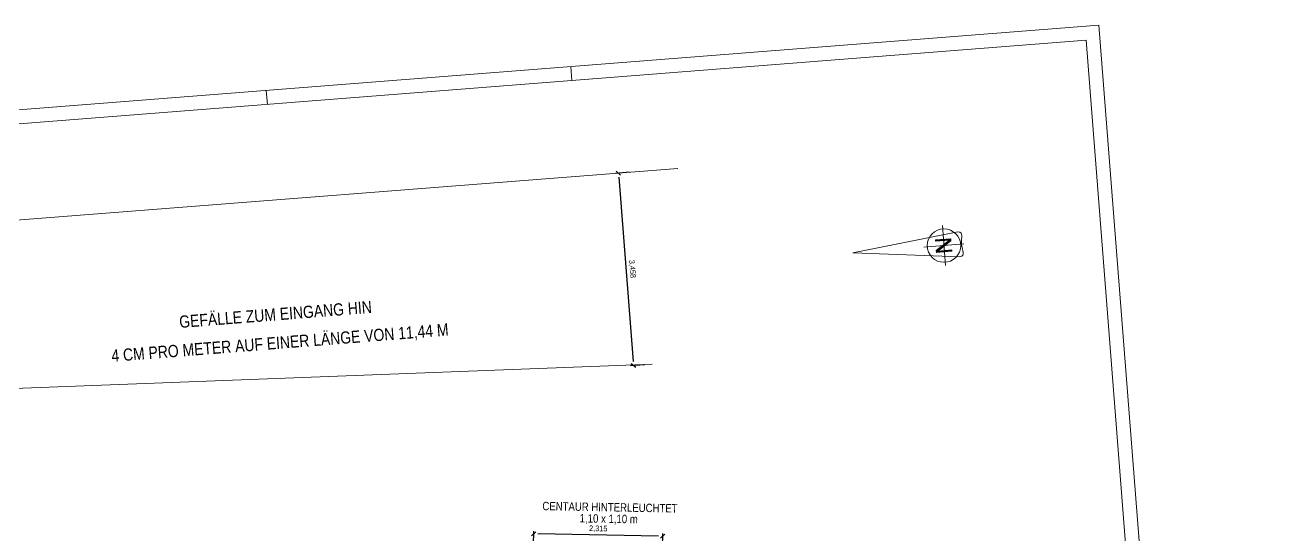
# Model space of a CAD drawing. Header units: millimetres. Extents: x 1954135 to 2038297, y 1349223 to 1397094.
# Drawn here: x 1999024 to 2021559, y 1386656 to 1395784 of the extents above; entities that cross this region are included whole.
import ezdxf
from ezdxf.enums import TextEntityAlignment as Align

# ---------------------------------------------------------------- set-up
doc = ezdxf.new("R2010")
doc.units = ezdxf.units.MM
doc.header["$MEASUREMENT"] = 0
doc.layers.get('Defpoints').update_dxf_attribs({"lineweight": 0})
for name, color, linetype, lineweight in [('06_Ansichten', 7, 'Continuous', 0), ('06_Ansichten (Construction)', 7, 'Continuous', 0), ('12_Deko (Construction)', 7, 'Continuous', 0), ('13_Ladenbau', 94, 'Continuous', 0), ('99_Zeichenkopf', 7, 'Continuous', 0)]:
    doc.layers.add(name, color=color, linetype=linetype, lineweight=lineweight)
doc.styles.add('Rossmann', font='ARIALN.TTF', dxfattribs={"height": 100})
doc.styles.add('Style-Arial Narrow', font='ARIALN.TTF')
doc.dimstyles.new('Rossmann', dxfattribs={"dimtxt": 100, "dimasz": 75, "dimexe": 50, "dimexo": 0.0625, "dimgap": 50, "dimtad": 1, "dimdec": 3, "dimlfac": 0.001, "dimzin": 3, "dimtxsty": 'Rossmann', "dimcen": 0, "dimadec": 3, "dimazin": 0, "dimtfac": 1, "dimtdec": 0, "dimtofl": 0, "dimtmove": 0, "dimatfit": 1, "dimfxl": 200, "dimfxlon": 1, "dimfrac": 2, "dimtolj": 1, "dimtzin": 3, "dimarcsym": 0})

# ---------------------------------------------------------------- blocks, each defined once
blk = doc.blocks.new('_Oblique-1')
at = {"color": 0, "linetype": 'ByBlock', "lineweight": -2}
blk.add_line((0.5, 0.5), (-0.5, -0.5), dxfattribs=at)
blk = doc.blocks.new('*D323')
at = {"layer": '06_Ansichten', "color": 0, "linetype": 'ByBlock', "lineweight": -2, "transparency": 16777216}
for p, q in [((2009861, 1393149), (2009612, 1393130)), ((2010131, 1389702), (2009882, 1389682))]:
    blk.add_line(p, q, dxfattribs=at)
at = {"layer": '06_Ansichten', "color": 7, "linetype": 'Continuous', "lineweight": -2, "transparency": 16777216}
blk.add_line((2009668, 1393059), (2009926, 1389761), dxfattribs=at)
at = {"layer": 'Defpoints', "color": 0, "linetype": 'Continuous', "lineweight": 0, "transparency": 16777216}
for p in [(2010000, 1393160), (2009932, 1389686), (2010269, 1389713)]:
    blk.add_point(p, dxfattribs=at)
at = {"layer": '06_Ansichten', "color": 7, "linetype": 'Continuous', "lineweight": -2, "transparency": 16777216, "xscale": 75, "yscale": 75, "zscale": 75}
for p, rotation in [((2009662, 1393134), 94.47537400066442), ((2009932, 1389686), 274.4753740006644)]:
    blk.add_blockref('_Oblique-1', p, dxfattribs=dict(at, rotation=rotation))
at = {"layer": '06_Ansichten', "color": 0, "linetype": 'Continuous', "lineweight": 0, "transparency": 16777216, "insert": (2009906, 1391418), "char_height": 100, "attachment_point": 5, "rotation": 274.4754, "style": 'Style-Arial Narrow'}
blk.add_mtext('\\A1;3,458', dxfattribs=at)
blk = doc.blocks.new('*U324')
at = {"layer": '06_Ansichten (Construction)', "color": 7, "linetype": 'Continuous', "lineweight": 0, "style": 'Rossmann'}
for s, p in [('GEFÄLLE ZUM EINGANG HIN', (-806, 167)), ('4 CM PRO METER AUF EINER LÄNGE VON 11,44 M', (-1383, -67))]:
    blk.add_text(s, height=100, dxfattribs=at).set_placement(p, align=Align.TOP_LEFT)
blk = doc.blocks.new('A0_50')
at = {"layer": '99_Zeichenkopf', "lineweight": 0}
for p, q in [((-14725, 41550), (-14725, 41800)), ((-9250, 41550), (-9250, 41800))]:
    blk.add_line(p, q, dxfattribs=at)
at = {"layer": '99_Zeichenkopf', "lineweight": 0, "flags": 128}
for points in [[(-59200, 41800), (250, 41800), (250, -250), (-59200, -250)], [(-58200, 41550), (0, 41550), (0, 0), (-58200, 0)]]:
    blk.add_lwpolyline(points, close=True, dxfattribs=at)
blk = doc.blocks.new('*U13')
at = {"layer": '99_Zeichenkopf'}
for p, q in [((0, 10), (-2.23, -9.07)), ((0, 10), (2.23, -9.07)), ((0, -2.8), (0, -10)), ((-3.6, -6.4), (3.6, -6.4))]:
    blk.add_line(p, q, dxfattribs=at)
at = {"layer": '99_Zeichenkopf', "flags": 128}
for points in [[(-1.14, -4.95), (-1.14, -7.72), (-0.89, -5.2)], [(-0.76, -4.95), (-1.14, -4.95), (-0.89, -5.2)], [(-1.14, -7.72), (-0.89, -7.72), (-0.89, -5.2)], [(-0.89, -5.2), (0.88, -7.47), (-0.76, -4.95)], [(-0.89, -5.2), (0.75, -7.72), (0.88, -7.47)], [(1.13, -7.72), (1.13, -4.95), (0.88, -7.47)], [(1.13, -4.95), (0.88, -4.95), (0.88, -7.47)], [(0.75, -7.72), (1.13, -7.72), (0.88, -7.47)]]:
    blk.add_lwpolyline(points, close=True, dxfattribs=at)
at = {"layer": '99_Zeichenkopf'}
blk.add_circle((0, -6.4), 3, dxfattribs=at)
blk.add_open_spline([(-2.23, -9.07), (-2.16, -9.64), (-1.68, -9.88), (0, -9.4), (1.68, -9.88), (2.16, -9.64), (2.23, -9.07)], degree=3, dxfattribs=at)
at = {"layer": '99_Zeichenkopf', "extrusion": (0, 0, -1)}
for points in [[(1.14, -4.95), (1.14, -7.72), (0.89, -5.2)], [(0.76, -4.95), (1.14, -4.95), (0.89, -5.2)], [(1.14, -7.72), (0.89, -7.72), (0.89, -5.2)], [(0.89, -5.2), (-0.75, -7.72), (-0.88, -7.47)]]:
    blk.add_solid(points, dxfattribs=at)
at = {"layer": '99_Zeichenkopf'}
for points in [[(-0.89, -5.2), (0.88, -7.47), (-0.76, -4.95)], [(1.13, -7.72), (1.13, -4.95), (0.88, -7.47)], [(1.13, -4.95), (0.88, -4.95), (0.88, -7.47)], [(0.75, -7.72), (1.13, -7.72), (0.88, -7.47)]]:
    blk.add_solid(points, dxfattribs=at)
for points in [[(-1.14, -4.95), (-1.14, -7.72), (-0.89, -5.2)], [(-0.76, -4.95), (-1.14, -4.95), (-0.89, -5.2)], [(-1.14, -7.72), (-0.89, -7.72), (-0.89, -5.2)], [(-0.89, -5.2), (0.88, -7.47), (-0.76, -4.95)], [(-0.89, -5.2), (0.75, -7.72), (0.88, -7.47)], [(1.13, -7.72), (1.13, -4.95), (0.88, -7.47)], [(1.13, -4.95), (0.88, -4.95), (0.88, -7.47)], [(0.75, -7.72), (1.13, -7.72), (0.88, -7.47)]]:
    blk.add_3dface(points, dxfattribs=at)
blk = doc.blocks.new('*D1497')
at = {"layer": '13_Ladenbau', "color": 0, "linetype": 'ByBlock', "lineweight": -2, "transparency": 16777216}
for p, q in [((2008138, 1386474), (2008143, 1386724)), ((2010453, 1386432), (2010458, 1386682))]:
    blk.add_line(p, q, dxfattribs=at)
at = {"layer": '13_Ladenbau', "color": 94, "linetype": 'Continuous', "lineweight": -2, "transparency": 16777216}
blk.add_line((2010382, 1386634), (2008217, 1386672), dxfattribs=at)
at = {"layer": 'Defpoints', "color": 0, "linetype": 'Continuous', "lineweight": 0, "transparency": 16777216}
for p in [(2008142, 1386674), (2010446, 1386036), (2008123, 1385615)]:
    blk.add_point(p, dxfattribs=at)
at = {"layer": '13_Ladenbau', "color": 94, "linetype": 'Continuous', "lineweight": -2, "transparency": 16777216, "xscale": 75, "yscale": 75, "zscale": 75}
for p, rotation in [((2008142, 1386674), 178.9753740006847), ((2010457, 1386632), 358.9753740006847)]:
    blk.add_blockref('_Oblique-1', p, dxfattribs=dict(at, rotation=rotation))
at = {"layer": '13_Ladenbau', "color": 0, "linetype": 'Continuous', "lineweight": 0, "transparency": 16777216, "insert": (2009301, 1386763), "char_height": 100, "attachment_point": 5, "rotation": 358.9754, "style": 'Style-Arial Narrow'}
blk.add_mtext('\\A1;2,315', dxfattribs=at)

msp = doc.modelspace()

# ---------------------------------------------------------------- linework, layer by layer
at = {"layer": '06_Ansichten (Construction)', "color": 4, "linetype": 'Continuous', "lineweight": 0}
for p, q in [((1998637.0173, 1392271.4039), (2010729.7419, 1393217.8924)), ((1998828.5308, 1389276.4847), (2010268.5613, 1389712.5211))]:
    msp.add_line(p, q, dxfattribs=at)

# ---------------------------------------------------------------- block references
at = {"layer": '06_Ansichten', "color": 7, "linetype": 'Continuous', "lineweight": 0, "xscale": 2.184674650337986, "yscale": 2.184674650337986, "zscale": 2.184674650337986, "rotation": 4.475374000662484}
msp.add_blockref('*U324', (2003562.8864, 1390352.1929), dxfattribs=at)
at = {"layer": '99_Zeichenkopf', "color": 7, "linetype": 'Continuous', "lineweight": 0, "rotation": 4.475374000662286}
msp.add_blockref('A0_50', (2021290.3223, 1354091.4875), dxfattribs=at)
at = {"layer": '99_Zeichenkopf', "xscale": 99.99999999999989, "yscale": 99.99999999999989, "zscale": 99.99999999999989, "rotation": 94.58555150663315}
msp.add_blockref('*U13', (2014862.2675, 1391785.2401), dxfattribs=at)

# ---------------------------------------------------------------- texts
at = {"layer": '12_Deko (Construction)', "color": 82, "linetype": 'Continuous', "lineweight": 0, "true_color": 0x32cd32, "style": 'Style-Arial Narrow'}
for s, p in [('CENTAUR HINTERLEUCHTET', (2008300.9305, 1387247.9129)), ('1,10 x 1,10 m', (2008970.3397, 1387029.6839))]:
    msp.add_text(s, height=150, rotation=358.975374, dxfattribs=at).set_placement(p, align=Align.TOP_LEFT)

# ---------------------------------------------------------------- dimensions: what is measured, and where the dimension line sits
at = {"layer": '06_Ansichten', "color": 7, "linetype": 'Continuous', "lineweight": 0}
dim = msp.add_linear_dim(base=(2009931.553, 1389686.1093), p1=(2009999.558, 1393160.0078), p2=(2010269.3878, 1389712.5513), angle=274.475374, dimstyle='Rossmann', override={"dimtxsty": 'Style-Arial Narrow', "dimblk": '_Oblique-1', "dimclrd": 7, "dimtdec": 3, "dimfrac": 0}, dxfattribs=at)
dim.commit()
dim.dimension.update_dxf_attribs({"geometry": '*D323', "text_midpoint": (2009906.3979, 1391418.4283)})
at = {"layer": '13_Ladenbau', "color": 94, "linetype": 'Continuous', "lineweight": 0}
dim = msp.add_linear_dim(base=(2008142.0531, 1386673.6705), p1=(2010446.011, 1386035.5764), p2=(2008123.1107, 1385614.5475), angle=178.975374, dimstyle='Rossmann', override={"dimtxsty": 'Style-Arial Narrow', "dimblk": '_Oblique-1', "dimclrd": 94, "dimtdec": 3, "dimfrac": 0}, dxfattribs=at)
dim.commit()
dim.dimension.update_dxf_attribs({"geometry": '*D1497', "text_midpoint": (2009301.3367, 1386763.0498)})

doc.saveas('drawing.dxf')
